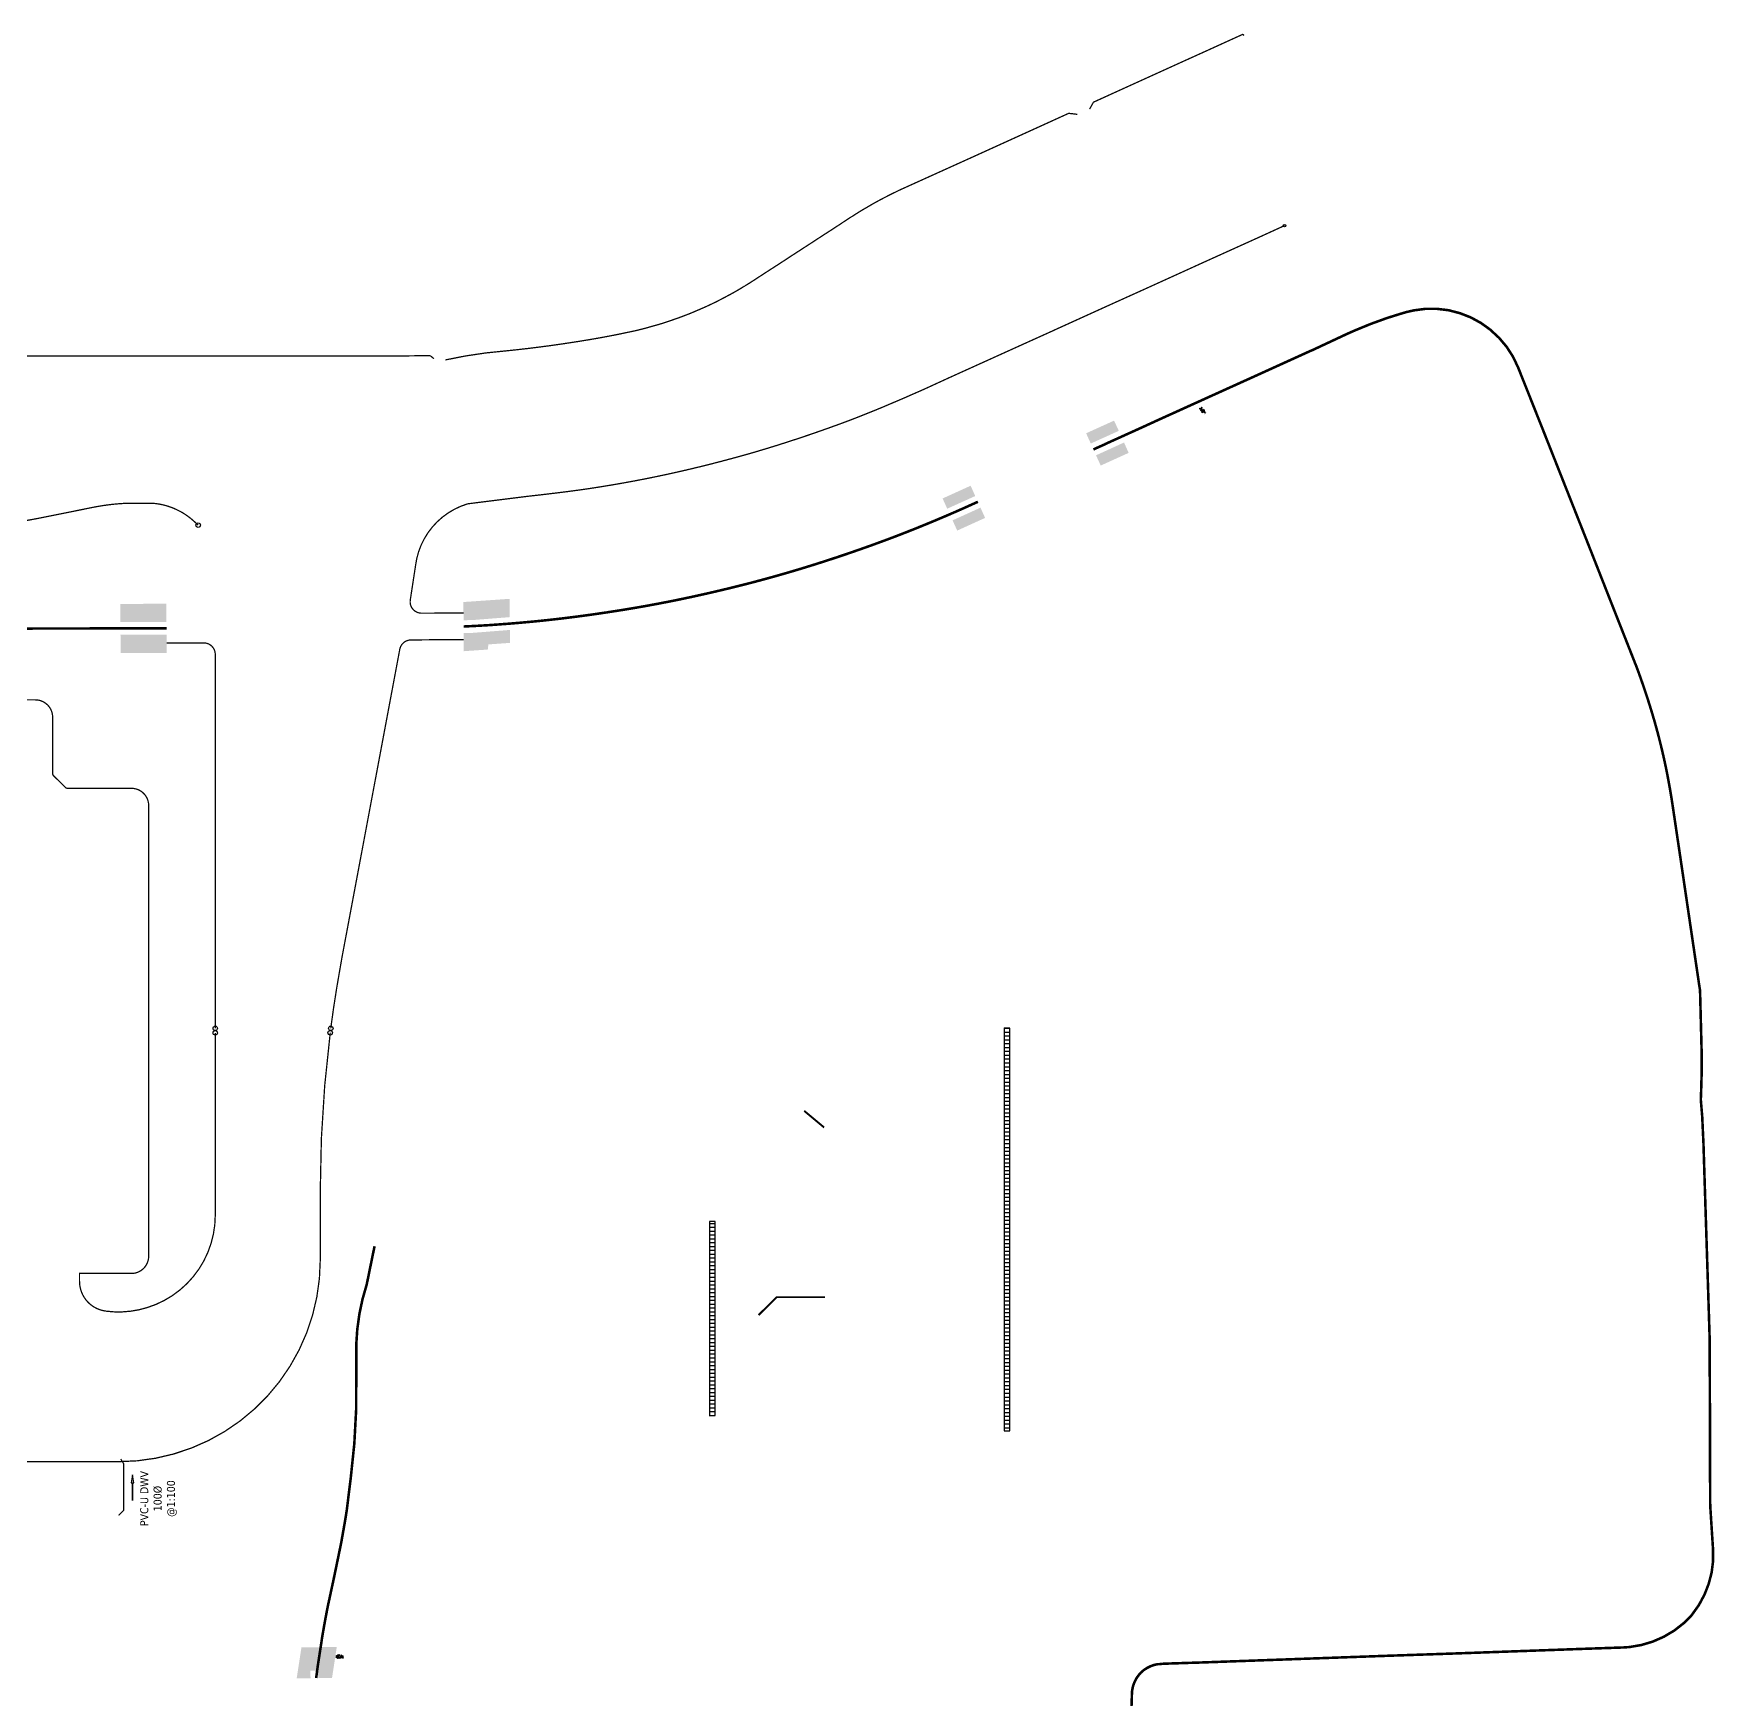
# Model space of a CAD drawing. Header units: metres. Extents: x 246420 to 246878, y 7418965 to 7419484.
# Drawn here: x 246746.4 to 246877.7, y 7419354 to 7419484.1 of the extents above; entities that cross this region are included whole.
import ezdxf

# ---------------------------------------------------------------- set-up
doc = ezdxf.new("R2010")
doc.units = ezdxf.units.M
doc.linetypes.add('DASHEDX2', pattern=[38.1, 25.4, -12.7])
for name, color, linetype, lineweight in [('DRAINAGE_GRATED_TRENCH', 210, 'Continuous', 25), ('DRAINAGE_PIPE_PR_CENTRE', 172, 'DASHEDX2', 25), ('DRAINAGE_SUB_SURFACE', 142, 'SUBSURFACE_LINE', 25), ('DRAINAGE_SWALE_CONC_LINED', 194, 'Continuous', 35), ('DRAINAGE_SWALE_GRASS', 30, 'Continuous', 35)]:
    doc.layers.add(name, color=color, linetype=linetype, lineweight=lineweight)
for name, color, linetype in [('DRAINAGE_HATCH_ROCK', 254, 'Continuous'), ('DRAINAGE_PIPE_FLOW_ARROWS', 7, 'Continuous'), ('DRAINAGE_PIPE_LABELS', 7, 'Continuous')]:
    doc.layers.add(name, color=color, linetype=linetype)
doc.styles.add('2.5 General', font='tahoma.ttf', dxfattribs={"height": 2.5})
doc.styles.get("Standard").update_dxf_attribs({"font": 'romans.shx', "width": 0.65})
doc.linetypes.add('CHANNEL_CONTINUOUS_DBL_X4', pattern='A,12,0.004,[">",Standard,S=4,R=0,X=0,Y=-1.7144],0.004,2.4,0.004,[">",Standard,S=4,R=0,X=0,Y=-1.7144],0.004,9.6', length=24.016)
doc.linetypes.add('CHANNEL_DASHDOT_X4', pattern='A,6,-1,1,-1,0.004,[">",Standard,S=4,R=0,X=0,Y=-1.7144],0.004,1,-1,6,-1,1,-1', length=20.008)
doc.linetypes.add('SUBSURFACE_LINE', pattern='A,10,-1,[">",Standard,S=2,R=0,X=0,Y=-0.85],-4', length=15)
pattern_1 = [(228.0127875042, (0.972, 1.35), (-10.8, -12.15), [0.18162392087, -17.98076854268]), (184.9697407281, (0.8505, 1.215), (16.2, 1.35), [0.31167170567, -30.855498522]), (132.4551956202, (0.54, 1.188), (43.19999999999999, -47.25000000000001), [0.21987219945, -85.77841266717]), (69.50740523013, (0.391583, 1.350223), (45.89999999999999, 122.85), [0.11504233168, -142.56405564696]), (6.0090059575, (0.43186, 1.457985), (-13.5, -1.35), [0.25805986523, -25.5336539204]), (345.963756532, (0.6885, 1.485), (1.35, -5e-16), [0.27847050885, -5.28772208573]), (281.18879992825, (0.958656, 1.417461), (-22.94999999999993, 116.1), [0.06876804834, -125.16146991359]), (267.2736890061, (0.0135, 0.8505), (-8e-16, -1.35), [0.28382124639, -28.0983034098]), (292.9321004376, (4e-10, 0.567), (-10.8, 25.65), [0.27853893141, -37.83356544502]), (357.2736890061, (0.10853, 0.310475), (1.35, -9e-16), [0.28329073838, -28.09883391782]), (37.7468053873, (0.3915, 0.297), (-29.7, -22.95), [0.3758413546, -52.55035726196]), (72.1597956923, (0.688687, 0.52708), (12.15, 37.8), [0.35323937068, -123.0296707101]), (121.3730051401, (0.796906, 0.863334), (18.89999999999998, -31.05000000000001), [0.2853577533, -64.54276114583]), (175.2363583093, (0.64835, 1.10697), (-1.35, 8e-16), [0.32547114942, -15.93068153195]), (222.43622978854, (0.323613, 1.134032), (31.05, 28.35), [0.42019140887, -63.60169937857]), (203.1985905136, (0.8775, 1.134), (6.75, 2.7), [0.10281293576, -10.17848075716]), (291.97450799147, (0.783, 1.0935), (-2.7, 6.75), [0.14533001533, -82.83301053207]), (30.87208336308, (0.837382, 0.958728), (-117.45, -70.19999999999999), [0.23603354376, -144.46608288858]), (161.565051177, (1.03997, 1.07984), (-1.35, 7e-17), [0.171261329, -4.09781351222]), (303.51800864525, (0.837, 0.837), (-66.14999999999999, 99.89999999999999), [0.19420197563, -124.48909682577]), (353.1572265874, (0.94424, 0.67509), (22.95, -2.7), [0.34068863357, -33.65144280887]), (60.945395901, (1.2825, 0.6345), (1.35, 2.7), [0.13899100297, -13.76010968737]), (90, (1.35, 0.756), (-1.35, 8e-17), [0.0810000019, -1.2689999981]), (138.8140748343, (1.35, 0.837), (-9.45, 8.1), [0.14350696772, -14.20718987947]), (171.4692343901, (1.242, 0.9315), (-9.45, 1.35), [0.2730206039, -27.0290397579]), (225, (0.972, 0.972), (-3e-16, -1.35), [0.19091882937, -1.71826947984]), (120.32360686255, (0.6615, 0.1755), (9.45, -16.2), [0.18747774264, -82.7029619956]), (48.0127875042, (0.56685, 0.33733), (10.8, 12.15), [0.36347862843, -17.79891383512]), (0, (0.81, 0.6075), (0, 1.35), [0.35099999992, -0.99900000008]), (325.348684088, (1.161, 0.6075), (74.25, -51.3), [0.2133983838, -111.38025062904]), (254.054604099, (1.33655, 0.48617), (-1.35, -5.4), [0.19673538765, -9.63141296287]), (207.6459753637, (1.2825, 0.297), (2.7, 1.35), [0.32003797169, -31.68378992436]), (175.4260787401, (0.999, 0.1485), (-17.55, 1.35), [0.33857827871, -33.51924947204]), (66.88579201667, (1.053, 0), (43.2, 101.25), [0.20536729403, -120.15680491967]), (17.3540246363, (1.13362, 0.18888), (-17.55, -5.4), [0.22669930807, -22.40342442116]), (339.4439547804, (1.35, 0.2565), (4.05, -1.35), [0.23068809698, -11.3037169592]), (294.86369657175, (1.566, 0.1755), (-8.1, 17.55), [0.19277745743, -60.81168959212]), (250.3879062911, (1.647055, 0.000591), (-35.10000000000002, -98.55000000000001), [0.20126715665, -124.48203164476]), (196.389540334, (1.5795, -0.189), (9.45, 2.7), [0.23922061005, -23.68284033796]), (163.610459666, (1.35, -0.2565), (-9.45, 2.7), [0.23961309612, -23.68244785188]), (113.11420798333, (1.120123, -0.18889), (43.20000000000001, -101.25), [0.20537597884, -120.15679623486])]

# ---------------------------------------------------------------- blocks, each defined once
blk = doc.blocks.new('*U10')
at = {"layer": 'DRAINAGE_GRATED_TRENCH'}
blk.add_line((0, 0.23), (0, -0.23), dxfattribs=at)
blk = doc.blocks.new('*U11')
at = {"layer": 'DRAINAGE_GRATED_TRENCH', "color": 0, "linetype": 'ByBlock', "lineweight": -2, "transparency": 16777216, "rotation": 90}
for p in [(246799.39, 7419389.72), (246799.39, 7419389.42), (246799.39, 7419389.12), (246799.39, 7419388.82), (246799.39, 7419388.52), (246799.39, 7419388.22), (246799.39, 7419387.92), (246799.39, 7419387.62), (246799.39, 7419387.32), (246799.39, 7419387.02), (246799.39, 7419386.72), (246799.39, 7419386.42), (246799.39, 7419386.12), (246799.39, 7419385.82), (246799.39, 7419385.52), (246799.39, 7419385.22), (246799.39, 7419384.92), (246799.39, 7419384.62), (246799.39, 7419384.32), (246799.39, 7419384.02), (246799.39, 7419383.72), (246799.39, 7419383.42), (246799.39, 7419383.12), (246799.39, 7419382.82), (246799.39, 7419382.52), (246799.39, 7419382.22), (246799.39, 7419381.92), (246799.39, 7419381.62), (246799.39, 7419381.32), (246799.39, 7419381.02), (246799.39, 7419380.72), (246799.39, 7419380.42), (246799.39, 7419380.12), (246799.39, 7419379.82), (246799.39, 7419379.52), (246799.39, 7419379.22), (246799.39, 7419378.92), (246799.39, 7419378.62), (246799.39, 7419378.32), (246799.39, 7419378.02), (246799.39, 7419377.72), (246799.39, 7419377.42), (246799.39, 7419377.12), (246799.39, 7419376.82), (246799.39, 7419376.52), (246799.39, 7419376.22), (246799.39, 7419375.92), (246799.39, 7419375.62), (246799.39, 7419375.32), (246799.39, 7419375.02), (246799.39, 7419374.72)]:
    blk.add_blockref('*U10', p, dxfattribs=at)
blk = doc.blocks.new('*U2')
at = {"layer": 'DRAINAGE_GRATED_TRENCH', "flags": 128}
blk.add_lwpolyline([(0, -0.23), (0, 0.23)], dxfattribs=at)
blk = doc.blocks.new('*U3')
at = {"layer": 'DRAINAGE_GRATED_TRENCH', "color": 0, "linetype": 'ByBlock', "lineweight": -2, "transparency": 16777216, "rotation": 270}
for p in [(246822.4, 7419406.46), (246822.4, 7419406.16), (246822.4, 7419405.86), (246822.4, 7419405.56), (246822.4, 7419405.26), (246822.4, 7419404.96), (246822.4, 7419404.66), (246822.4, 7419404.36), (246822.4, 7419404.06), (246822.4, 7419403.76), (246822.4, 7419403.46), (246822.4, 7419403.16), (246822.4, 7419402.86), (246822.4, 7419402.56), (246822.4, 7419402.26), (246822.4, 7419401.96), (246822.4, 7419401.66), (246822.4, 7419401.36), (246822.4, 7419401.06), (246822.4, 7419400.76), (246822.4, 7419400.46), (246822.4, 7419400.16), (246822.4, 7419399.86), (246822.4, 7419399.56), (246822.4, 7419399.26), (246822.4, 7419398.96), (246822.4, 7419398.66), (246822.4, 7419398.36), (246822.4, 7419398.06), (246822.4, 7419397.76), (246822.4, 7419397.46), (246822.4, 7419397.16), (246822.4, 7419396.86), (246822.4, 7419396.56), (246822.4, 7419396.26), (246822.4, 7419395.96), (246822.4, 7419395.66), (246822.4, 7419395.36), (246822.4, 7419395.06), (246822.4, 7419394.76), (246822.4, 7419394.46), (246822.4, 7419394.16), (246822.4, 7419393.86), (246822.4, 7419393.56), (246822.4, 7419393.26), (246822.4, 7419392.96), (246822.4, 7419392.66), (246822.4, 7419392.36), (246822.4, 7419392.06), (246822.4, 7419391.76), (246822.4, 7419391.46), (246822.4, 7419391.16), (246822.4, 7419390.86), (246822.4, 7419390.56), (246822.4, 7419390.26), (246822.4, 7419389.96), (246822.4, 7419389.66), (246822.4, 7419389.36), (246822.4, 7419389.06), (246822.4, 7419388.76), (246822.4, 7419388.46), (246822.4, 7419388.16), (246822.4, 7419387.86), (246822.4, 7419387.56), (246822.4, 7419387.26), (246822.4, 7419386.96), (246822.4, 7419386.66), (246822.4, 7419386.36), (246822.4, 7419386.06), (246822.4, 7419385.76), (246822.4, 7419385.46), (246822.4, 7419385.16), (246822.4, 7419384.86), (246822.4, 7419384.56), (246822.4, 7419384.26), (246822.4, 7419383.96), (246822.4, 7419383.66), (246822.4, 7419383.36), (246822.4, 7419383.06), (246822.4, 7419382.76), (246822.4, 7419382.46), (246822.4, 7419382.16), (246822.4, 7419381.86), (246822.4, 7419381.56), (246822.4, 7419381.26), (246822.4, 7419380.96), (246822.4, 7419380.66), (246822.4, 7419380.36), (246822.4, 7419380.06), (246822.4, 7419379.76), (246822.4, 7419379.46), (246822.4, 7419379.16), (246822.4, 7419378.86), (246822.4, 7419378.56), (246822.4, 7419378.26), (246822.4, 7419377.96), (246822.4, 7419377.66), (246822.4, 7419377.36), (246822.4, 7419377.06), (246822.4, 7419376.76), (246822.4, 7419376.46), (246822.4, 7419376.16), (246822.4, 7419375.86), (246822.4, 7419375.56), (246822.4, 7419375.26)]:
    blk.add_blockref('*U2', p, dxfattribs=at)

msp = doc.modelspace()

# ---------------------------------------------------------------- hatches: boundary and pattern name
at = {"layer": 'DRAINAGE_HATCH_ROCK'}
h = msp.add_hatch(dxfattribs=at)
h.set_pattern_fill('GRAVEL1', color=256, scale=0.025, style=0)
h.set_pattern_definition([(228.0127875042, (0.324, 0.45), (-3.6, -4.05), [0.060541306958, -5.993589514226]), (184.9697407281, (0.2835, 0.405), (5.4, 0.45), [0.103890568558, -10.285166173996]), (132.45519562019, (0.18, 0.396), (14.4, -15.75), [0.07329073315, -28.59280422239]), (69.50740523013, (0.1305278, 0.4500743), (15.3, 40.95), [0.038347443894, -47.52135188232]), (6.0090059575, (0.143953, 0.485995), (-4.5, -0.45), [0.086019955076, -8.511217973468]), (345.963756532, (0.2295, 0.495), (0.45, -2e-16), [0.09282350295, -1.762574028577]), (281.18879992825, (0.319552, 0.472487), (-7.649999999999977, 38.70000000000001), [0.02292268278, -41.720489971196]), (267.2736890061, (0.0045, 0.2835), (-3e-16, -0.45), [0.09460708213, -9.366101136604]), (292.9321004376, (1e-10, 0.189), (-3.599999999999998, 8.55), [0.092846310472, -12.611188481672]), (357.2736890061, (0.036177, 0.103492), (0.45, -3e-16), [0.094430246128, -9.366277972605]), (37.74680538727, (0.1305, 0.099), (-9.9, -7.65), [0.125280451534, -17.516785753987]), (72.1597956923, (0.229562, 0.1756933), (4.049999999999999, 12.6), [0.117746456892, -41.0098902367]), (121.37300514011, (0.265635, 0.287778), (6.299999999999994, -10.35), [0.0951192511, -21.514253715278]), (175.2363583093, (0.216116, 0.36899), (-0.45, 3e-16), [0.10849038314, -5.310227177318]), (222.43622978854, (0.107871, 0.378011), (10.35, 9.450000000000001), [0.140063802958, -21.200566459525]), (203.19859051365, (0.2925, 0.378), (2.25, 0.9), [0.034270978585, -3.392826919054]), (291.97450799147, (0.261, 0.3645), (-0.8999999999999995, 2.25), [0.048443338444, -27.611003510688]), (30.87208336308, (0.279127, 0.319576), (-39.15, -23.4), [0.07867784792, -48.15536096286]), (161.565051177, (0.34666, 0.35995), (-0.45, 2e-17), [0.05708710967, -1.365937837406]), (303.51800864525, (0.279, 0.279), (-22.05, 33.3), [0.064733991877, -41.49636560859]), (353.15722658737, (0.314746, 0.22503), (7.65, -0.899999999999996), [0.113562877856, -11.217147602957]), (60.9453959009, (0.4275, 0.2115), (0.45, 0.9), [0.046330334322, -4.586703229122]), (90, (0.45, 0.252), (-0.45, 3e-17), [0.027000000635, -0.422999999365]), (138.8140748343, (0.45, 0.279), (-3.15, 2.7), [0.047835655907, -4.735729959823]), (171.46923439005, (0.414, 0.3105), (-3.15, 0.45), [0.09100686797, -9.009679919301]), (225, (0.324, 0.324), (-9e-17, -0.45), [0.06363960979, -0.57275649328]), (120.32360686255, (0.2205, 0.0585), (3.15, -5.399999999999999), [0.06249258088, -27.567653998537]), (48.0127875042, (0.18895, 0.112443), (3.6, 4.05), [0.121159542811, -5.932971278372]), (0, (0.27, 0.2025), (0, 0.45), [0.116999999972, -0.333000000028]), (325.348684087995, (0.387, 0.2025), (24.75, -17.1), [0.0711327946, -37.12675020968]), (254.0546040991, (0.445516, 0.162055), (-0.45, -1.8), [0.06557846255, -3.210470987625]), (207.64597536374, (0.4275, 0.099), (0.9, 0.45), [0.106679323896, -10.56126330812]), (175.4260787401, (0.333, 0.0495), (-5.85, 0.45), [0.112859426238, -11.173083157348]), (66.88579201667, (0.351, 0), (14.4, 33.74999999999999), [0.068455764677, -40.052268306556]), (17.35402463626, (0.377873, 0.06296), (-5.85, -1.8), [0.075566436023, -7.467808140386]), (339.4439547804, (0.45, 0.0855), (1.35, -0.45), [0.076896032327, -3.767905653066]), (294.86369657175, (0.522, 0.0585), (-2.699999999999999, 5.850000000000001), [0.064259152477, -20.270563197374]), (250.387906291096, (0.5490185, 0.000197), (-11.70000000000001, -32.85000000000001), [0.067089052215, -41.494010548253]), (196.38954033403, (0.5265, -0.063), (3.15, 0.9), [0.07974020335, -7.894280112653]), (163.61045966597, (0.45, -0.0855), (-3.15, 0.9), [0.07987103204, -7.89414928396]), (113.11420798333, (0.3733745, -0.062963), (14.4, -33.74999999999999), [0.068458659613, -40.05226541162])])
h.paths.add_polyline_path([(246837.42, 7419454.87), (246837.71, 7419454.35), (246837.94, 7419454.45), (246837.74, 7419455.01), (246837.42, 7419454.87)])
h = msp.add_hatch(dxfattribs=at)
h.set_pattern_fill('GRAVEL1', color=256, scale=0.075, style=0)
h.set_pattern_definition(pattern_1)
h.paths.add_polyline_path([(246819.4, 7419447.79), (246819.93, 7419448.03), (246819.58, 7419448.81), (246819.56, 7419448.83), (246817.38, 7419447.84), (246817.74, 7419447.04)])
h.paths.add_polyline_path([(246820.34, 7419447.12), (246818.16, 7419446.13), (246818.52, 7419445.33), (246820.7, 7419446.32)])
h.paths.add_polyline_path([(246828.95, 7419452.13), (246831.14, 7419453.12), (246830.77, 7419453.92), (246828.59, 7419452.93)])
h.paths.add_polyline_path([(246829.89, 7419451.45), (246829.36, 7419451.21), (246829.73, 7419450.41), (246831.91, 7419451.4), (246831.55, 7419452.21)])
h = msp.add_hatch(dxfattribs=at)
h.set_pattern_fill('GRAVEL1', color=256, scale=0.075, style=0)
h.set_pattern_definition(pattern_1)
h.paths.add_polyline_path([(246756.1, 7419438.2), (246756.78, 7419438.2), (246756.77, 7419438.2), (246756.77, 7419439.62), (246753.17, 7419439.6), (246753.18, 7419438.19), (246756.1, 7419438.2)])
h.paths.add_polyline_path([(246756.78, 7419437.2), (246756.11, 7419437.2), (246756.11, 7419437.2), (246753.18, 7419437.19), (246753.19, 7419435.76), (246756.79, 7419435.78), (246756.78, 7419437.2)])
h.paths.add_polyline_path([(246779.97, 7419438.33), (246780.65, 7419438.34), (246783.57, 7419438.57), (246783.56, 7419440), (246779.96, 7419439.75), (246779.97, 7419438.33)])
h.paths.add_polyline_path([(246781.86, 7419436.04), (246781.91, 7419436.44), (246783.6, 7419436.56), (246783.59, 7419437.57), (246780.65, 7419437.34), (246779.98, 7419437.33), (246779.98, 7419437.33), (246779.99, 7419435.91)])
h = msp.add_hatch(dxfattribs=at)
h.set_pattern_fill('GRAVEL1', color=256, scale=0.075, style=0)
h.set_pattern_definition(pattern_1)
h.paths.add_polyline_path([(246766.97, 7419355.69), (246768.02, 7419355.7), (246768.01, 7419356.28), (246768.61, 7419356.29), (246768.62, 7419355.71), (246769.67, 7419355.72), (246769.7, 7419355.72), (246770.07, 7419358.14), (246767.31, 7419358.1), (246766.94, 7419355.69)])
h.paths.add_polyline_path([(246768.11, 7419348.65), (246767.06, 7419348.64), (246767.03, 7419348.64), (246767.06, 7419346.24), (246769.82, 7419346.27), (246769.79, 7419348.67), (246768.71, 7419348.66), (246768.71, 7419348.09), (246768.11, 7419348.08)])
h = msp.add_hatch(dxfattribs=at)
h.set_pattern_fill('GRAVEL1', color=256, scale=0.02, style=0)
h.set_pattern_definition([(228.0127875042, (0.2592, 0.36), (-2.88, -3.24), [0.048433045566, -4.79487161138]), (184.9697407281, (0.2268, 0.324), (4.32, 0.36), [0.083112454846, -8.228132939197]), (132.45519562019, (0.144, 0.3168), (11.52, -12.6), [0.05863258652, -22.874243377911]), (69.50740523013, (0.1044222, 0.3600594), (12.24, 32.76), [0.030677955115, -38.017081505857]), (6.0090059575, (0.115162, 0.388796), (-3.6, -0.36), [0.06881596406, -6.808974378775]), (345.9637565321, (0.1836, 0.396), (0.36, -1e-16), [0.07425880236, -1.410059222862]), (281.18879992825, (0.2556416, 0.3779896), (-6.119999999999982, 30.96), [0.018338146223, -33.376391976957]), (267.2736890061, (0.0036, 0.2268), (-2e-16, -0.36), [0.075685665703, -7.492880909283]), (292.93210043759, (1e-10, 0.1512), (-2.88, 6.84), [0.074277048377, -10.088950785338]), (357.2736890061, (0.028941, 0.082793), (0.36, -2e-16), [0.075544196902, -7.493022378084]), (37.74680538727, (0.1044, 0.0792), (-7.92, -6.12), [0.100224361227, -14.01342860319]), (72.159795692296, (0.1836498, 0.1405547), (3.239999999999999, 10.08), [0.094197165514, -32.807912189359]), (121.37300514011, (0.212508, 0.230222), (5.039999999999995, -8.280000000000003), [0.07609540088, -17.211402972222]), (175.23635830927, (0.172893, 0.295192), (-0.36, 2e-16), [0.086792306511, -4.248181741854]), (222.43622978854, (0.086297, 0.3024086), (8.28, 7.56), [0.112051042367, -16.96045316762]), (203.19859051365, (0.234, 0.3024), (1.8, 0.72), [0.027416782868, -2.714261535243]), (291.97450799147, (0.2088, 0.2916), (-0.7199999999999996, 1.8), [0.038754670755, -22.08880280855]), (30.87208336308, (0.2233018, 0.255661), (-31.32, -18.72), [0.062942278337, -38.524288770288]), (161.565051177, (0.27733, 0.28796), (-0.36, 2e-17), [0.045669687736, -1.092750269925]), (303.51800864525, (0.2232, 0.2232), (-17.64, 26.64), [0.051787193502, -33.197092486872]), (353.15722658737, (0.251797, 0.180024), (6.12, -0.719999999999997), [0.090850302285, -8.973718082365]), (60.9453959009, (0.342, 0.1692), (0.36, 0.72), [0.037064267458, -3.669362583298]), (90, (0.36, 0.2016), (-0.36, 2e-17), [0.021600000508, -0.338399999492]), (138.8140748343, (0.36, 0.2232), (-2.52, 2.16), [0.038268524726, -3.788583967859]), (171.46923439005, (0.3312, 0.2484), (-2.52, 0.36), [0.072805494375, -7.207743935441]), (225, (0.2592, 0.2592), (-7e-17, -0.36), [0.050911687831, -0.458205194623]), (120.32360686255, (0.1764, 0.0468), (2.52, -4.319999999999999), [0.049994064703, -22.05412319883]), (48.0127875042, (0.15116, 0.089954), (2.88, 3.24), [0.09692763425, -4.746377022697]), (0, (0.216, 0.162), (0, 0.36), [0.093599999978, -0.266400000022]), (325.348684087995, (0.3096, 0.162), (19.8, -13.68), [0.05690623568, -29.701400167743]), (254.0546040991, (0.356413, 0.129644), (-0.36, -1.44), [0.052462770041, -2.5683767901]), (207.64597536374, (0.342, 0.0792), (0.72, 0.36), [0.085343459117, -8.449010646497]), (175.4260787401, (0.2664, 0.0396), (-4.68, 0.359999999999998), [0.09028754099, -8.938466525878]), (66.885792016673, (0.2808, 0), (11.52, 27), [0.054764611741, -32.041814645245]), (17.35402463626, (0.302299, 0.050368), (-4.68, -1.44), [0.060453148818, -5.974246512308]), (339.4439547804, (0.36, 0.0684), (1.08, -0.36), [0.061516825861, -3.014324522453]), (294.86369657175, (0.4176, 0.0468), (-2.16, 4.680000000000001), [0.051407321982, -16.2164505579]), (250.387906291096, (0.4392148, 0.0001576), (-9.360000000000005, -26.28), [0.053671241772, -33.195208438602]), (196.38954033403, (0.4212, -0.0504), (2.52, 0.72), [0.063792162679, -6.315424090122]), (163.61045966597, (0.36, -0.0684), (-2.52, 0.72), [0.063896825633, -6.315319427168]), (113.114207983327, (0.2986996, -0.0503705), (11.52, -27), [0.05476692769, -32.041812329296])])
h.paths.add_polyline_path([(246770.01, 7419357.57), (246770, 7419357.22), (246770, 7419357.22), (246770.6, 7419357.26), (246770.61, 7419357.51)])

# ---------------------------------------------------------------- linework, layer by layer
at = {"layer": 'DRAINAGE_GRATED_TRENCH', "flags": 128}
for points in [[(246822.63, 7419406.46), (246822.18, 7419406.46), (246822.18, 7419375.03), (246822.63, 7419375.03)], [(246799.62, 7419391.37), (246799.17, 7419391.37), (246799.17, 7419376.22), (246799.62, 7419376.22)]]:
    msp.add_lwpolyline(points, close=True, dxfattribs=at)
at = {"layer": 'DRAINAGE_PIPE_PR_CENTRE', "linetype": 'Continuous', "flags": 128}
msp.add_lwpolyline([(246806.57, 7419400.01, 0.15, 0.15, 0), (246808.13, 7419398.71, 0.15, 0.15, 0)], format="xyseb", dxfattribs=at)
for points, const_width in [([(246808.19, 7419385.46), (246804.42, 7419385.46), (246803.01, 7419384.06)], 0.15), ([(246753.03, 7419368.41), (246753.43, 7419368.81), (246753.43, 7419369.06), (246753.43, 7419372.45), (246753.2, 7419372.82)], 0.1)]:
    msp.add_lwpolyline(points, dxfattribs=dict(at, const_width=const_width))
at = {"layer": 'DRAINAGE_SUB_SURFACE', "const_width": 0.1, "flags": 128}
msp.add_lwpolyline([(246840.92, 7419484), (246840.82, 7419484.09), (246837.9, 7419482.76), (246835.91, 7419481.86), (246829.16, 7419478.79), (246828.86, 7419478.25)], dxfattribs=at)
for points in [[(246827.91, 7419477.84), (246827.23, 7419477.92), (246819.4, 7419474.36), (246814.36, 7419472.08), (246813.92, 7419471.88, 0.002109), (246813.68, 7419471.76, 0.006246), (246812.98, 7419471.41, 0.004163), (246812.52, 7419471.17, 0.004197), (246812.06, 7419470.92, 0.006223), (246811.39, 7419470.53, 0.002144), (246811.16, 7419470.4, 0.008405), (246810.27, 7419469.84, 0.00006), (246810.27, 7419469.84, 0.000039), (246810.26, 7419469.84), (246809.6, 7419469.41), (246809.44, 7419469.3), (246808.66, 7419468.79), (246807.87, 7419468.28), (246807.09, 7419467.77), (246805.5, 7419466.74), (246804.71, 7419466.22), (246803.9, 7419465.7), (246803.1, 7419465.18), (246802.61, 7419464.86), (246802.3, 7419464.66, -0.003864), (246801.92, 7419464.43, -0.004142), (246801.51, 7419464.18, -0.006279), (246800.88, 7419463.82, -0.001737), (246800.71, 7419463.73, -0.008012), (246799.89, 7419463.3, -0.000691), (246799.82, 7419463.26, -0.007259), (246799.07, 7419462.9, -0.003123), (246798.74, 7419462.75, -0.004838), (246798.23, 7419462.53, -0.005584), (246797.64, 7419462.28, -0.002366), (246797.38, 7419462.18, -0.007974), (246796.52, 7419461.86, -0.000101), (246796.51, 7419461.86, -0.007809), (246795.66, 7419461.57, -0.002577), (246795.38, 7419461.48, -0.005356), (246794.78, 7419461.31, -0.005066), (246794.22, 7419461.15, -0.00286), (246793.9, 7419461.07, -0.004694), (246793.38, 7419460.94, -0.002843), (246793.06, 7419460.87, -0.000372), (246793.01, 7419460.86, -0.001787), (246792.81, 7419460.82), (246792.1, 7419460.67, -0.004247), (246790.64, 7419460.39, -0.007067), (246788.21, 7419459.99, -0.007066), (246785.77, 7419459.65, -0.007066), (246783.32, 7419459.37, 0.034774), (246778.55, 7419458.66)], [(246844.08, 7419469.15), (246842.09, 7419468.24), (246837.89, 7419466.34), (246833.34, 7419464.27), (246830.13, 7419462.82), (246828.79, 7419462.21), (246826.06, 7419460.97), (246826, 7419460.94), (246824.23, 7419460.14), (246823.72, 7419459.91), (246817.87, 7419457.26), (246816.89, 7419456.81), (246816.39, 7419456.58), (246816.39, 7419456.58), (246816.04, 7419456.42), (246815.75, 7419456.29), (246815.09, 7419456, 0), (246815.09, 7419456, -0.00535), (246813.16, 7419455.17, -0.00137), (246812.67, 7419454.96, -0.006721), (246810.22, 7419453.98, -0.006721), (246807.74, 7419453.08, -0.006721), (246805.24, 7419452.24, -0.006721), (246802.71, 7419451.46, -0.006721), (246800.17, 7419450.76, -0.006721), (246797.61, 7419450.12, -0.006721), (246795.04, 7419449.55, -0.006721), (246792.45, 7419449.05, -0.006721), (246789.84, 7419448.62, -0.006721), (246787.23, 7419448.27, -0.00293), (246785, 7419448.01), (246780.29, 7419447.42, 0.29788), (246776.22, 7419442.59), (246775.81, 7419439.91, 0.461791), (246776.7, 7419438.88), (246779.97, 7419438.89)], [(246777.65, 7419458.76), (246777.36, 7419459, -0.00411), (246775.93, 7419458.98, -0.002805), (246774.95, 7419458.97, -0.00004), (246774.94, 7419458.97), (246694.06, 7419458.97), (246693.47, 7419458.66)], [(246759.25, 7419445.76, 0.008958), (246758.7, 7419446.25, 0.019356), (246758.38, 7419446.49, 0.019386), (246758.04, 7419446.72, 0.01938), (246757.68, 7419446.91, 0.019381), (246757.31, 7419447.08, 0.0194), (246756.93, 7419447.22, 0.01936), (246756.54, 7419447.33, 0.018898), (246756.15, 7419447.41, 0.000733), (246756.14, 7419447.41, 0.019136), (246755.74, 7419447.46, 0.0194), (246755.33, 7419447.47), (246754.33, 7419447.47), (246754.28, 7419447.47, 0.013686), (246753.4, 7419447.45, 0.014328), (246752.47, 7419447.37, 0.014332), (246751.55, 7419447.24, 0.007008), (246751.1, 7419447.16), (246750.6, 7419447.06), (246749.62, 7419446.86), (246746.67, 7419446.27), (246746.51, 7419446.24, -0.016597), (246745.61, 7419446.09, -0.019922), (246744.52, 7419445.99, -0.01284), (246743.81, 7419445.97), (246702.61, 7419445.97, -0.003044), (246702.44, 7419445.97, -0.019925), (246701.35, 7419446.03, -0.019927), (246700.26, 7419446.17, -0.019922), (246699.19, 7419446.4, -0.010049), (246698.66, 7419446.55), (246697.97, 7419446.76, 0.011085), (246697.28, 7419446.95, 0.014326), (246696.37, 7419447.15, 0.014333), (246695.45, 7419447.3, 0.004688), (246695.14, 7419447.34, 0.009633), (246694.52, 7419447.4, 0.014329), (246693.59, 7419447.44, 0.011439), (246692.85, 7419447.44), (246692.65, 7419447.43, 0.002826), (246691.66, 7419447.4, 0.002826), (246690.68, 7419447.35, 0.002824), (246689.69, 7419447.29, 0.002826), (246688.71, 7419447.22, 0.002826), (246687.73, 7419447.14, 0.002827), (246686.74, 7419447.05, 0.001185), (246686.33, 7419447.01, 0.004964), (246684.61, 7419446.82, 0.006721), (246682.29, 7419446.5, 0.006721), (246679.97, 7419446.12, 0.00672), (246677.67, 7419445.68, 0.00672), (246675.38, 7419445.17, 0.006721), (246673.1, 7419444.61, 0.006721), (246670.84, 7419443.98, 0.00672), (246668.6, 7419443.29, 0.00672), (246666.38, 7419442.54, 0.00672), (246664.17, 7419441.74, 0.00672), (246661.99, 7419440.87, 0.006721), (246659.84, 7419439.95, 0.00672), (246657.71, 7419438.97, 0.001039), (246657.38, 7419438.81), (246648.72, 7419434.63), (246644.22, 7419432.46), (246642.42, 7419431.59), (246635.21, 7419428.12), (246630.71, 7419425.95), (246626.2, 7419423.78), (246621.7, 7419421.6), (246619.56, 7419420.57), (246617.37, 7419419.52), (246617.32, 7419419.49, 0.202928), (246613.83, 7419415.45), (246613.49, 7419414.74, 0.107756), (246613.53, 7419411.76), (246614.61, 7419409.47), (246614.65, 7419409.39, 0.414991), (246615.85, 7419408.97), (246617.47, 7419409.76)], [(246760.58, 7419406.46), (246760.58, 7419435.66, 0.415891), (246759.67, 7419436.56), (246756.78, 7419436.55)], [(246769.6, 7419406.46, -0.011998), (246770.33, 7419411.16), (246770.48, 7419412.02), (246774.99, 7419436.06, -0.359253), (246775.87, 7419436.79), (246779.98, 7419436.82)], [(246755.22, 7419384.63, -0.107857), (246752.01, 7419384.37, -0.004149), (246751.97, 7419384.38, -0.370481), (246749.98, 7419386.7), (246749.98, 7419387.31), (246754.03, 7419387.31, 0.414214), (246755.38, 7419388.66), (246755.38, 7419423.86, 0.414214), (246754.03, 7419425.2), (246749.04, 7419425.2, -0.199051), (246748.87, 7419425.28), (246747.95, 7419426.19, -0.198793), (246747.88, 7419426.37), (246747.88, 7419430.75, 0.414214), (246746.53, 7419432.11), (246726.42, 7419432.11, -0.414214), (246725.52, 7419433), (246725.52, 7419435.7)], [(246760.58, 7419406.1), (246760.58, 7419391.86), (246760.58, 7419391.85, -0.330325), (246755.22, 7419384.63)], [(246769.56, 7419406.11, 0.031313), (246768.78, 7419393.71), (246768.78, 7419389.26, -0.000044), (246768.78, 7419389.25)], [(246768.78, 7419389.25), (246768.78, 7419388.36, -0.414214), (246753.03, 7419372.61), (246728.69, 7419372.61)]]:
    msp.add_lwpolyline(points, format="xyb", dxfattribs=at)
at = {"layer": 'DRAINAGE_SUB_SURFACE'}
for centre, radius in [((246844.08, 7419469.15), 0.1), ((246759.25, 7419445.76), 0.176), ((246760.58, 7419406.46), 0.176), ((246769.6, 7419406.46), 0.176), ((246760.58, 7419406.1), 0.176), ((246769.56, 7419406.11), 0.176)]:
    msp.add_circle(centre, radius, dxfattribs=at)
at = {"layer": 'DRAINAGE_SWALE_CONC_LINED', "linetype": 'CHANNEL_CONTINUOUS_DBL_X4', "const_width": 0.2, "flags": 128}
for points in [[(246860.18, 7419461), (246859.43, 7419461.54), (246858.63, 7419461.98), (246857.78, 7419462.31), (246856.9, 7419462.54), (246855.99, 7419462.65), (246855.08, 7419462.65), (246854.18, 7419462.53), (246853.61, 7419462.4), (246853.36, 7419462.33), (246852.08, 7419461.93), (246850.81, 7419461.47), (246849.57, 7419460.96), (246848.87, 7419460.65), (246848.83, 7419460.63), (246846.12, 7419459.36)], [(246846.12, 7419459.37), (246841.92, 7419457.46), (246837.37, 7419455.4), (246834.15, 7419453.94), (246834.15, 7419453.94), (246832.82, 7419453.33), (246830.08, 7419452.09), (246830.08, 7419452.09), (246830.03, 7419452.06), (246830.03, 7419452.06), (246829.16, 7419451.67)], [(246756.78, 7419437.7), (246755.33, 7419437.7), (246755.33, 7419437.7), (246754.33, 7419437.7), (246754.33, 7419437.7), (246753.88, 7419437.7), (246748.88, 7419437.68), (246746.52, 7419437.68), (246743.88, 7419437.67), (246743.67, 7419437.67), (246738.88, 7419437.66), (246733.88, 7419437.65), (246728.88, 7419437.64), (246723.88, 7419437.62), (246722.23, 7419437.62)]]:
    msp.add_lwpolyline(points, dxfattribs=at)
msp.add_lwpolyline([(246820.13, 7419447.58), (246820.07, 7419447.55), (246820.07, 7419447.55), (246819.78, 7419447.42), (246819.05, 7419447.09), (246819.05, 7419447.09, -0.00535), (246816.92, 7419446.17), (246816.92, 7419446.17, -0.00137), (246816.37, 7419445.94, -0.006721), (246813.66, 7419444.86, -0.006721), (246810.92, 7419443.86, -0.006721), (246808.16, 7419442.93, -0.006721), (246805.37, 7419442.07, -0.006721), (246802.56, 7419441.29, -0.006721), (246799.73, 7419440.59, -0.006721), (246796.88, 7419439.96, -0.006721), (246794.02, 7419439.41, -0.006721), (246791.14, 7419438.94, -0.006721), (246788.25, 7419438.54, -0.004226), (246786.43, 7419438.33), (246786.43, 7419438.33, -0.002494), (246785.35, 7419438.22, -0.006721), (246782.44, 7419437.98, -0.001344), (246781.86, 7419437.94), (246781.86, 7419437.94, -0.004355), (246779.97, 7419437.84)], format="xyb", dxfattribs=at)
at = {"layer": 'DRAINAGE_SWALE_GRASS', "linetype": 'CHANNEL_DASHDOT_X4', "const_width": 0.2, "flags": 128}
for points in [[(246876.61, 7419361.73), (246876.88, 7419362.23), (246877.21, 7419363.08), (246877.44, 7419363.97), (246877.55, 7419364.87), (246877.55, 7419365.68), (246877.33, 7419369.1), (246877.32, 7419369.52), (246877.31, 7419374.52), (246877.29, 7419379.52), (246877.28, 7419382.27), (246877.21, 7419384.5), (246877.05, 7419389.5), (246876.89, 7419394.5), (246876.79, 7419397.72), (246876.78, 7419397.83), (246876.7, 7419399.56), (246876.59, 7419400.89), (246876.61, 7419401.34), (246876.66, 7419403.07), (246876.65, 7419404.82), (246876.64, 7419405.2), (246876.53, 7419409.43), (246876.47, 7419409.8), (246875.74, 7419414.74), (246875.01, 7419419.69), (246874.4, 7419423.79, 0.004264), (246874.26, 7419424.68, 0.008334), (246873.95, 7419426.4, 0.008334), (246873.58, 7419428.11, 0.008334), (246873.15, 7419429.81, 0.008334), (246872.66, 7419431.49, 0.008334), (246872.12, 7419433.15, 0.008331), (246871.53, 7419434.8), (246871.44, 7419435.01), (246871.44, 7419435.02), (246869.69, 7419439.46), (246867.86, 7419444.11), (246866.61, 7419447.27), (246866.02, 7419448.76), (246864.18, 7419453.41), (246862.36, 7419457.98), (246862.32, 7419458.08), (246861.92, 7419458.92), (246861.43, 7419459.68), (246860.84, 7419460.38), (246860.17, 7419461)], [(246773.02, 7419389.44), (246772.41, 7419386.46), (246772.09, 7419385.34), (246771.84, 7419384.17), (246771.67, 7419382.94), (246771.6, 7419381.88), (246771.6, 7419381.62), (246771.59, 7419380.21), (246771.59, 7419379.23), (246771.59, 7419378.7), (246771.58, 7419377.06), (246771.58, 7419376.62), (246771.44, 7419374.02), (246771.17, 7419371.42), (246770.85, 7419368.82), (246770.73, 7419368.06), (246770.41, 7419366.25), (246769.88, 7419363.69), (246769.78, 7419363.22), (246769.37, 7419361.32, 0.007836), (246768.94, 7419358.97), (246768.58, 7419356.62), (246768.46, 7419355.71)], [(246876.61, 7419361.73), (246876.44, 7419361.41), (246875.89, 7419360.64), (246875.75, 7419360.48), (246875.26, 7419360), (246874.52, 7419359.42), (246873.71, 7419358.94), (246872.85, 7419358.56), (246871.95, 7419358.29), (246871.01, 7419358.13), (246870.56, 7419358.1), (246867.12, 7419357.98), (246862.12, 7419357.8), (246857.12, 7419357.62), (246852.13, 7419357.45), (246847.13, 7419357.27), (246842.13, 7419357.09), (246837.14, 7419356.91), (246836.73, 7419356.9), (246834.67, 7419356.83), (246834.66, 7419356.83), (246834.65, 7419356.83), (246834.65, 7419356.83), (246834.4, 7419356.81), (246834.36, 7419356.8), (246834.16, 7419356.79), (246833.88, 7419356.73), (246833.61, 7419356.63), (246833.35, 7419356.5), (246833.1, 7419356.34), (246832.87, 7419356.14), (246832.67, 7419355.91), (246832.5, 7419355.66), (246832.36, 7419355.38), (246832.25, 7419355.08), (246832.19, 7419354.78), (246832.17, 7419354.66), (246832.1, 7419352.42), (246832.01, 7419349.83), (246831.85, 7419344.83), (246831.69, 7419339.83), (246831.52, 7419334.83), (246831.36, 7419329.83), (246831.2, 7419324.83), (246831.18, 7419324.41), (246831.25, 7419319.8), (246831.32, 7419314.8), (246831.4, 7419309.8), (246831.47, 7419304.8), (246831.55, 7419299.8), (246831.62, 7419294.8), (246831.69, 7419289.8), (246831.77, 7419284.8), (246831.84, 7419279.8), (246831.92, 7419274.8), (246831.99, 7419269.8), (246832.06, 7419264.8), (246832.14, 7419259.8), (246832.21, 7419254.8), (246832.22, 7419254.4), (246832.22, 7419249.81), (246832.22, 7419248.41), (246832.22, 7419244.81), (246832.22, 7419241.89, -0.010225), (246832.21, 7419241.58, -0.03126), (246832.12, 7419240.65, -0.03126), (246831.9, 7419239.74, -0.03126), (246831.58, 7419238.86, -0.03126), (246831.15, 7419238.03, -0.03126), (246830.62, 7419237.26, -0.03126), (246829.99, 7419236.56, -0.03126), (246829.29, 7419235.94, -0.03126)]]:
    msp.add_lwpolyline(points, format="xyb", dxfattribs=at)

# ---------------------------------------------------------------- block references
at = {"layer": 'DRAINAGE_GRATED_TRENCH'}
for name, p in [('*U3', (0, 0)), ('*U11', (0, 1.5))]:
    msp.add_blockref(name, p, dxfattribs=at)

# ---------------------------------------------------------------- next in the draw order: texts
at = {"layer": 'DRAINAGE_PIPE_LABELS', "insert": (246757.58, 7419369.73), "char_height": 0.625, "attachment_point": 8, "rotation": 90, "style": '2.5 General', "bg_fill": 3, "box_fill_scale": 1.1, "bg_fill_color": 256, "bg_fill_transparency": 0}
msp.add_mtext('PVC-U DWV\\P100Ø\\P@1:100', dxfattribs=at)

# ---------------------------------------------------------------- next in the draw order: linework, layer by layer
at = {"layer": 'DRAINAGE_PIPE_FLOW_ARROWS', "flags": 128}
msp.add_lwpolyline([(246754.13, 7419370.59), (246754.13, 7419370.95), (246754.23, 7419370.95), (246754.13, 7419371.59), (246754.02, 7419370.95), (246754.13, 7419370.95), (246754.13, 7419370.59), (246754.13, 7419369.59), (246754.13, 7419370.59)], dxfattribs=at)

doc.saveas('drawing.dxf')
